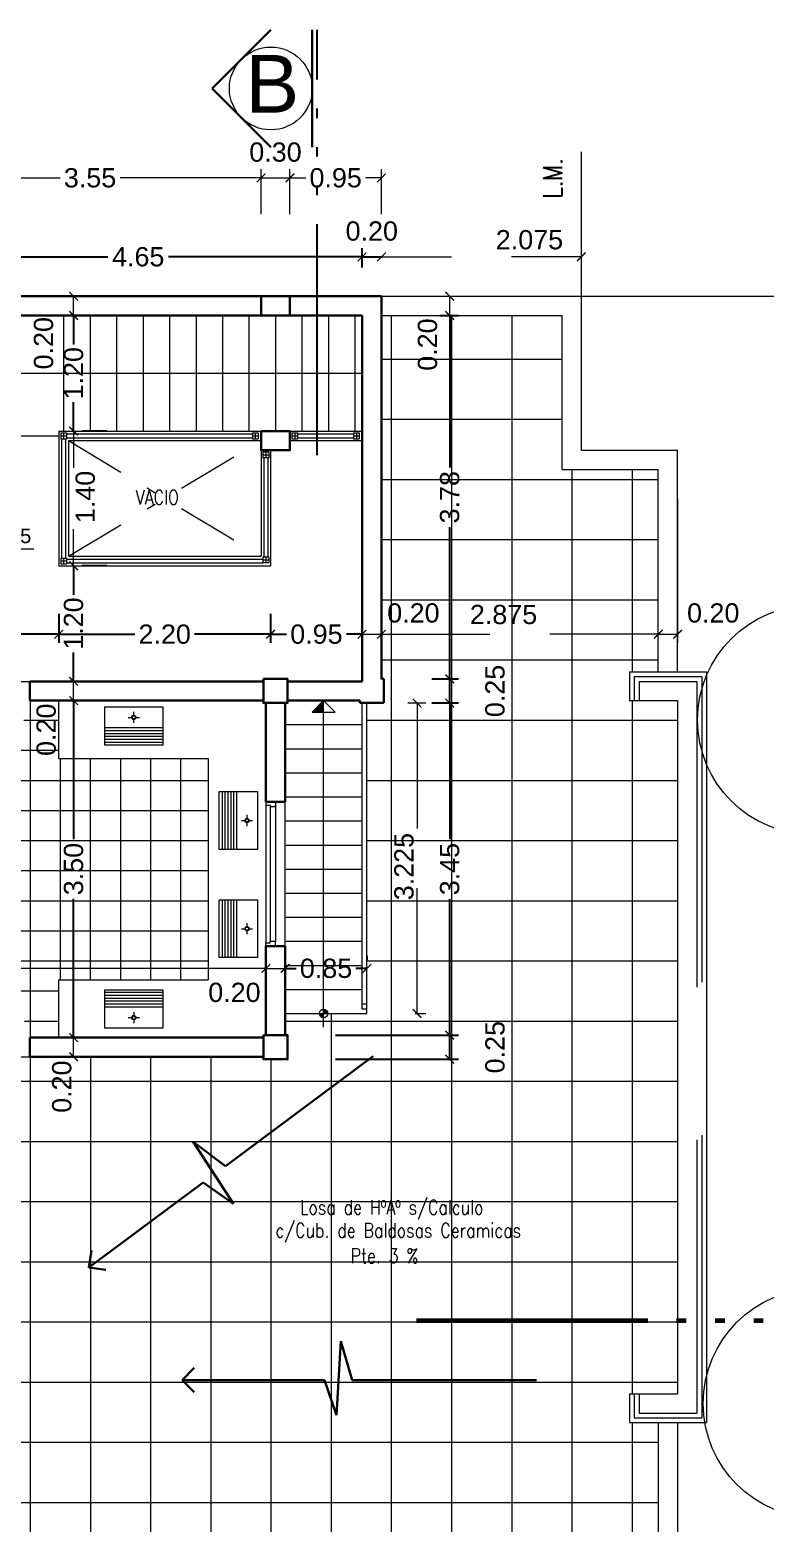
# Model space of a CAD drawing. Header units: millimetres. Extents: x 1578 to 2210, y 899 to 1032.
# Drawn here: x 1588.17 to 1595.8, y 950.88 to 966.39 of the extents above; entities that cross this region are included whole.
import ezdxf

# ---------------------------------------------------------------- set-up
doc = ezdxf.new("R2010")
doc.units = ezdxf.units.MM
for name, pattern in [('ACAD_ISO05W100', [36, 24, -3, 0, -3, 0, -3, 0, -3]), ('DASHDOT2', [12.7, 6.35, -3.175, 0, -3.175]), ('HIDDEN2', [4.7625, 3.175, -1.5875])]:
    doc.linetypes.add(name, pattern=pattern)
for name, color, linetype, lineweight in [('CARPINTERIA', 7, 'Continuous', 18), ('COTAS', 7, 'Continuous', 15), ('EJES', 7, 'DASHDOT2', 13), ('ESTRUCTURA', 3, 'Continuous', 30), ('LINEA DE CORTE', 7, 'ACAD_ISO05W100', 60), ('MUROS', 1, 'Continuous', 30), ('PISOS', 9, 'Continuous', 9), ('SANITARIOS', 7, 'Continuous', 20), ('TECHOS', 7, 'HIDDEN2', 15), ('TRAMAS', 7, 'Continuous', 15), ('UMBRALES', 7, 'Continuous', 18)]:
    doc.layers.add(name, color=color, linetype=linetype, lineweight=lineweight)
doc.styles.add('ROMANS', font='romans', dxfattribs={"height": 0.06})
doc.styles.add('STYLE1', font='ARIAL.TTF')
doc.dimstyles.get("Standard").update_dxf_attribs({"dimscale": 0, "dimtxt": 0.2, "dimasz": 0.09, "dimexe": 0.09, "dimexo": 0.5, "dimgap": 0.05, "dimtad": 0, "dimzin": 0, "dimdsep": 46, "dimtxsty": 'STYLE1', "dimblk1": 'ARCHTICK', "dimblk2": 'ARCHTICK', "dimsah": 1, "dimcen": 0, "dimadec": 0, "dimazin": 0, "dimtfac": 1, "dimtofl": 0, "dimtmove": 2, "dimatfit": 3, "dimldrblk": 'ARCHTICK', "dimfxl": 1, "dimtolj": 1, "dimtzin": 0, "dimarcsym": 0})

# ---------------------------------------------------------------- blocks, each defined once
blk = doc.blocks.new('V150')
at = {"layer": 'CARPINTERIA'}
for p, q in [((0, 0.1), (0.045, 0.1)), ((0, 0), (0, 0.1)), ((0, 0), (0.035, 0)), ((0.035, 0.045), (0.05, 0.045)), ((0.035, 0), (0.035, 0.045)), ((1.455, 0.1), (0.045, 0.1)), ((0.05, 0.045), (0.05, 0.095)), ((1.465, 0.045), (0.05, 0.045)), ((1.45, 0.045), (1.45, 0.095)), ((1.465, 0.045), (1.45, 0.045)), ((1.5, 0.1), (1.455, 0.1)), ((1.465, 0), (1.465, 0.045)), ((1.5, 0), (1.465, 0)), ((1.5, 0), (1.5, 0.1)), ((1.465, 0), (0.035, 0))]:
    blk.add_line(p, q, dxfattribs=at)
for centre, start, end in [((0.045, 0.095), 0, 90), ((1.455, 0.095), 90, 180)]:
    blk.add_arc(centre, 0.005, start, end, dxfattribs=at)
blk = doc.blocks.new('_ARCHTICK')
at = {"color": 0, "linetype": 'ByBlock', "const_width": 0.15}
blk.add_lwpolyline([(-0.5, -0.5), (0.5, 0.5)], dxfattribs=at)
blk = doc.blocks.new('*D25')
at = {"layer": 'COTAS', "color": 0, "lineweight": -2, "ltscale": 0.05}
for p, q in [((1586.966, 963.822), (1586.966, 964.121)), ((1586.966, 964.031), (1588.977, 964.031)), ((1591.616, 964.031), (1589.606, 964.031)), ((1591.616, 963.922), (1591.616, 964.121))]:
    blk.add_line(p, q, dxfattribs=at)
at = {"layer": 'DEFPOINTS', "color": 0, "ltscale": 0.05}
for p in [(1591.616, 964.031), (1591.616, 963.422), (1586.966, 963.322)]:
    blk.add_point(p, dxfattribs=at)
at = {"layer": 'COTAS', "color": 0, "lineweight": -2, "ltscale": 0.05, "xscale": 0.09, "yscale": 0.09, "zscale": 0.09, "rotation": 180}
blk.add_blockref('_ARCHTICK', (1586.966, 964.031), dxfattribs=at)
at = {"layer": 'COTAS', "color": 0, "lineweight": -2, "ltscale": 0.05, "xscale": 0.09, "yscale": 0.09, "zscale": 0.09}
blk.add_blockref('_ARCHTICK', (1591.616, 964.031), dxfattribs=at)
at = {"layer": 'COTAS', "color": 0, "ltscale": 0.05, "insert": (1589.291, 964.031), "char_height": 0.2, "attachment_point": 5, "style": 'STYLE1'}
blk.add_mtext('\\A1;4.65', dxfattribs=at)
blk = doc.blocks.new('*D26')
at = {"layer": 'COTAS', "color": 0, "lineweight": -2, "ltscale": 0.05}
for p, q in [((1591.616, 963.922), (1591.616, 964.121)), ((1591.616, 964.031), (1591.816, 964.031)), ((1591.816, 964.122), (1591.816, 964.121))]:
    blk.add_line(p, q, dxfattribs=at)
at = {"layer": 'DEFPOINTS', "color": 0, "ltscale": 0.05}
for p in [(1591.816, 964.031), (1591.816, 963.622), (1591.616, 963.422)]:
    blk.add_point(p, dxfattribs=at)
at = {"layer": 'COTAS', "color": 0, "lineweight": -2, "ltscale": 0.05, "xscale": 0.09, "yscale": 0.09, "zscale": 0.09, "rotation": 180}
blk.add_blockref('_ARCHTICK', (1591.616, 964.031), dxfattribs=at)
at = {"layer": 'COTAS', "color": 0, "lineweight": -2, "ltscale": 0.05, "xscale": 0.09, "yscale": 0.09, "zscale": 0.09}
blk.add_blockref('_ARCHTICK', (1591.816, 964.031), dxfattribs=at)
at = {"layer": 'COTAS', "color": 0, "ltscale": 0.05, "insert": (1591.716, 964.298), "char_height": 0.2, "attachment_point": 5, "style": 'STYLE1'}
blk.add_mtext('\\A1;0.20', dxfattribs=at)
blk = doc.blocks.new('*D27')
at = {"layer": 'COTAS', "color": 0, "lineweight": -2, "ltscale": 0.05}
for p, q in [((1588.466, 960.322), (1588.466, 960.021)), ((1586.966, 960.202), (1586.966, 960.201)), ((1586.966, 960.111), (1587.416, 960.111)), ((1588.466, 960.111), (1588.016, 960.111))]:
    blk.add_line(p, q, dxfattribs=at)
at = {"layer": 'DEFPOINTS', "color": 0, "ltscale": 0.05}
for p in [(1588.466, 960.822), (1588.466, 960.111), (1586.966, 959.702)]:
    blk.add_point(p, dxfattribs=at)
at = {"layer": 'COTAS', "color": 0, "lineweight": -2, "ltscale": 0.05, "xscale": 0.09, "yscale": 0.09, "zscale": 0.09, "rotation": 180}
blk.add_blockref('_ARCHTICK', (1586.966, 960.111), dxfattribs=at)
at = {"layer": 'COTAS', "color": 0, "lineweight": -2, "ltscale": 0.05, "xscale": 0.09, "yscale": 0.09, "zscale": 0.09}
blk.add_blockref('_ARCHTICK', (1588.466, 960.111), dxfattribs=at)
at = {"layer": 'COTAS', "color": 0, "ltscale": 0.05, "insert": (1587.716, 960.111), "char_height": 0.2, "attachment_point": 5, "style": 'STYLE1'}
blk.add_mtext('\\A1;1.50', dxfattribs=at)
blk = doc.blocks.new('*D28')
at = {"layer": 'COTAS', "color": 0, "lineweight": -2, "ltscale": 0.05}
for p, q in [((1588.466, 960.322), (1588.466, 960.021)), ((1590.666, 960.322), (1590.666, 960.021)), ((1588.466, 960.111), (1589.255, 960.111)), ((1590.666, 960.111), (1589.877, 960.111))]:
    blk.add_line(p, q, dxfattribs=at)
at = {"layer": 'DEFPOINTS', "color": 0, "ltscale": 0.05}
for p in [(1588.466, 960.822), (1590.666, 960.822), (1590.666, 960.111)]:
    blk.add_point(p, dxfattribs=at)
at = {"layer": 'COTAS', "color": 0, "lineweight": -2, "ltscale": 0.05, "xscale": 0.09, "yscale": 0.09, "zscale": 0.09, "rotation": 180}
blk.add_blockref('_ARCHTICK', (1588.466, 960.111), dxfattribs=at)
at = {"layer": 'COTAS', "color": 0, "lineweight": -2, "ltscale": 0.05, "xscale": 0.09, "yscale": 0.09, "zscale": 0.09}
blk.add_blockref('_ARCHTICK', (1590.666, 960.111), dxfattribs=at)
at = {"layer": 'COTAS', "color": 0, "ltscale": 0.05, "insert": (1589.566, 960.111), "char_height": 0.2, "attachment_point": 5, "style": 'STYLE1'}
blk.add_mtext('\\A1;2.20', dxfattribs=at)
blk = doc.blocks.new('*D29')
at = {"layer": 'COTAS', "color": 0, "lineweight": -2, "ltscale": 0.05}
for p, q in [((1590.666, 960.322), (1590.666, 960.021)), ((1590.666, 960.111), (1590.831, 960.111)), ((1591.616, 960.111), (1591.452, 960.111)), ((1591.616, 960.122), (1591.616, 960.201))]:
    blk.add_line(p, q, dxfattribs=at)
at = {"layer": 'DEFPOINTS', "color": 0, "ltscale": 0.05}
for p in [(1590.666, 960.822), (1591.616, 960.111), (1591.616, 959.622)]:
    blk.add_point(p, dxfattribs=at)
at = {"layer": 'COTAS', "color": 0, "lineweight": -2, "ltscale": 0.05, "xscale": 0.09, "yscale": 0.09, "zscale": 0.09, "rotation": 180}
blk.add_blockref('_ARCHTICK', (1590.666, 960.111), dxfattribs=at)
at = {"layer": 'COTAS', "color": 0, "lineweight": -2, "ltscale": 0.05, "xscale": 0.09, "yscale": 0.09, "zscale": 0.09}
blk.add_blockref('_ARCHTICK', (1591.616, 960.111), dxfattribs=at)
at = {"layer": 'COTAS', "color": 0, "ltscale": 0.05, "insert": (1591.141, 960.111), "char_height": 0.2, "attachment_point": 5, "style": 'STYLE1'}
blk.add_mtext('\\A1;0.95', dxfattribs=at)
blk = doc.blocks.new('*D30')
at = {"layer": 'COTAS', "color": 0, "lineweight": -2, "ltscale": 0.05}
for p, q in [((1591.666, 956.772), (1591.666, 956.73)), ((1590.816, 956.64), (1590.931, 956.64)), ((1590.816, 956.372), (1590.816, 956.55)), ((1591.666, 956.64), (1591.552, 956.64))]:
    blk.add_line(p, q, dxfattribs=at)
at = {"layer": 'DEFPOINTS', "color": 0, "ltscale": 0.05}
for p in [(1590.816, 956.872), (1591.666, 956.64), (1591.666, 956.272)]:
    blk.add_point(p, dxfattribs=at)
at = {"layer": 'COTAS', "color": 0, "lineweight": -2, "ltscale": 0.05, "xscale": 0.09, "yscale": 0.09, "zscale": 0.09, "rotation": 180}
blk.add_blockref('_ARCHTICK', (1590.816, 956.64), dxfattribs=at)
at = {"layer": 'COTAS', "color": 0, "lineweight": -2, "ltscale": 0.05, "xscale": 0.09, "yscale": 0.09, "zscale": 0.09}
blk.add_blockref('_ARCHTICK', (1591.666, 956.64), dxfattribs=at)
at = {"layer": 'COTAS', "color": 0, "ltscale": 0.05, "insert": (1591.241, 956.64), "char_height": 0.2, "attachment_point": 5, "style": 'STYLE1'}
blk.add_mtext('\\A1;0.85', dxfattribs=at)
blk = doc.blocks.new('*D45')
at = {"layer": 'COTAS', "color": 0, "lineweight": -2, "ltscale": 0.05}
for p, q in [((1588.62, 959.422), (1588.62, 957.981)), ((1588.966, 959.422), (1588.71, 959.422)), ((1588.62, 955.922), (1588.62, 957.362)), ((1588.672, 955.922), (1588.71, 955.922))]:
    blk.add_line(p, q, dxfattribs=at)
at = {"layer": 'DEFPOINTS', "color": 0, "ltscale": 0.05}
for p in [(1588.466, 959.422), (1588.62, 959.422), (1588.172, 955.922)]:
    blk.add_point(p, dxfattribs=at)
at = {"layer": 'COTAS', "color": 0, "lineweight": -2, "ltscale": 0.05, "xscale": 0.09, "yscale": 0.09, "zscale": 0.09}
for p, rotation in [((1588.62, 959.422), 90), ((1588.62, 955.922), 270)]:
    blk.add_blockref('_ARCHTICK', p, dxfattribs=dict(at, rotation=rotation))
at = {"layer": 'COTAS', "color": 0, "ltscale": 0.05, "insert": (1588.62, 957.672), "char_height": 0.2, "attachment_point": 5, "rotation": 90, "style": 'STYLE1'}
blk.add_mtext('\\A1;3.50', dxfattribs=at)
blk = doc.blocks.new('*D46')
at = {"layer": 'COTAS', "color": 0, "lineweight": -2, "ltscale": 0.05}
for p, q in [((1588.62, 960.822), (1588.62, 960.522)), ((1588.966, 960.822), (1588.71, 960.822)), ((1588.62, 959.622), (1588.62, 959.922)), ((1588.666, 959.622), (1588.71, 959.622))]:
    blk.add_line(p, q, dxfattribs=at)
at = {"layer": 'DEFPOINTS', "color": 0, "ltscale": 0.05}
for p in [(1588.466, 960.822), (1588.62, 960.822), (1588.166, 959.622)]:
    blk.add_point(p, dxfattribs=at)
at = {"layer": 'COTAS', "color": 0, "lineweight": -2, "ltscale": 0.05, "xscale": 0.09, "yscale": 0.09, "zscale": 0.09}
for p, rotation in [((1588.62, 960.822), 90), ((1588.62, 959.622), 270)]:
    blk.add_blockref('_ARCHTICK', p, dxfattribs=dict(at, rotation=rotation))
at = {"layer": 'COTAS', "color": 0, "ltscale": 0.05, "insert": (1588.62, 960.222), "char_height": 0.2, "attachment_point": 5, "rotation": 90, "style": 'STYLE1'}
blk.add_mtext('\\A1;1.20', dxfattribs=at)
blk = doc.blocks.new('*D47')
at = {"layer": 'COTAS', "color": 0, "lineweight": -2, "ltscale": 0.05}
for p, q in [((1588.62, 963.422), (1588.62, 963.122)), ((1588.966, 963.422), (1588.71, 963.422)), ((1588.62, 962.222), (1588.62, 962.522)), ((1588.966, 962.222), (1588.71, 962.222))]:
    blk.add_line(p, q, dxfattribs=at)
at = {"layer": 'DEFPOINTS', "color": 0, "ltscale": 0.05}
for p in [(1588.466, 963.422), (1588.62, 963.422), (1588.466, 962.222)]:
    blk.add_point(p, dxfattribs=at)
at = {"layer": 'COTAS', "color": 0, "lineweight": -2, "ltscale": 0.05, "xscale": 0.09, "yscale": 0.09, "zscale": 0.09}
for p, rotation in [((1588.62, 963.422), 90), ((1588.62, 962.222), 270)]:
    blk.add_blockref('_ARCHTICK', p, dxfattribs=dict(at, rotation=rotation))
at = {"layer": 'COTAS', "color": 0, "ltscale": 0.05, "insert": (1588.62, 962.822), "char_height": 0.2, "attachment_point": 5, "rotation": 90, "style": 'STYLE1'}
blk.add_mtext('\\A1;1.20', dxfattribs=at)
blk = doc.blocks.new('*D48')
at = {"layer": 'COTAS', "color": 0, "lineweight": -2, "ltscale": 0.05}
for p, q in [((1591.341, 955.947), (1592.615, 955.947)), ((1592.525, 955.697), (1592.525, 955.947)), ((1591.341, 955.697), (1592.615, 955.697))]:
    blk.add_line(p, q, dxfattribs=at)
at = {"layer": 'DEFPOINTS', "color": 0, "ltscale": 0.05}
for p in [(1590.841, 955.947), (1592.525, 955.947), (1590.841, 955.697)]:
    blk.add_point(p, dxfattribs=at)
at = {"layer": 'COTAS', "color": 0, "lineweight": -2, "ltscale": 0.05, "xscale": 0.09, "yscale": 0.09, "zscale": 0.09}
for p, rotation in [((1592.525, 955.947), 90), ((1592.525, 955.697), 270)]:
    blk.add_blockref('_ARCHTICK', p, dxfattribs=dict(at, rotation=rotation))
at = {"layer": 'COTAS', "color": 0, "ltscale": 0.05, "insert": (1592.996, 955.822), "char_height": 0.2, "attachment_point": 5, "rotation": 90, "style": 'STYLE1'}
blk.add_mtext('\\A1;0.25', dxfattribs=at)
blk = doc.blocks.new('*D49')
at = {"layer": 'COTAS', "color": 0, "lineweight": -2, "ltscale": 0.05}
for p, q in [((1592.341, 959.397), (1592.615, 959.397)), ((1592.525, 959.397), (1592.525, 957.982)), ((1592.525, 955.947), (1592.525, 957.361)), ((1591.341, 955.947), (1592.615, 955.947))]:
    blk.add_line(p, q, dxfattribs=at)
at = {"layer": 'DEFPOINTS', "color": 0, "ltscale": 0.05}
for p in [(1591.841, 959.397), (1592.525, 959.397), (1590.841, 955.947)]:
    blk.add_point(p, dxfattribs=at)
at = {"layer": 'COTAS', "color": 0, "lineweight": -2, "ltscale": 0.05, "xscale": 0.09, "yscale": 0.09, "zscale": 0.09}
for p, rotation in [((1592.525, 959.397), 90), ((1592.525, 955.947), 270)]:
    blk.add_blockref('_ARCHTICK', p, dxfattribs=dict(at, rotation=rotation))
at = {"layer": 'COTAS', "color": 0, "ltscale": 0.05, "insert": (1592.525, 957.672), "char_height": 0.2, "attachment_point": 5, "rotation": 90, "style": 'STYLE1'}
blk.add_mtext('\\A1;3.45', dxfattribs=at)
blk = doc.blocks.new('*D50')
at = {"layer": 'COTAS', "color": 0, "lineweight": -2, "ltscale": 0.05}
for p, q in [((1592.341, 959.647), (1592.615, 959.647)), ((1592.525, 959.397), (1592.525, 959.647)), ((1592.341, 959.397), (1592.615, 959.397))]:
    blk.add_line(p, q, dxfattribs=at)
at = {"layer": 'DEFPOINTS', "color": 0, "ltscale": 0.05}
for p in [(1591.841, 959.647), (1592.525, 959.647), (1591.841, 959.397)]:
    blk.add_point(p, dxfattribs=at)
at = {"layer": 'COTAS', "color": 0, "lineweight": -2, "ltscale": 0.05, "xscale": 0.09, "yscale": 0.09, "zscale": 0.09}
for p, rotation in [((1592.525, 959.647), 90), ((1592.525, 959.397), 270)]:
    blk.add_blockref('_ARCHTICK', p, dxfattribs=dict(at, rotation=rotation))
at = {"layer": 'COTAS', "color": 0, "ltscale": 0.05, "insert": (1592.996, 959.522), "char_height": 0.2, "attachment_point": 5, "rotation": 90, "style": 'STYLE1'}
blk.add_mtext('\\A1;0.25', dxfattribs=at)
blk = doc.blocks.new('*D51')
at = {"layer": 'COTAS', "color": 0, "lineweight": -2, "ltscale": 0.05}
for p, q in [((1592.422, 963.422), (1592.615, 963.422)), ((1592.525, 963.422), (1592.525, 961.844)), ((1592.525, 959.647), (1592.525, 961.224)), ((1592.341, 959.647), (1592.615, 959.647))]:
    blk.add_line(p, q, dxfattribs=at)
at = {"layer": 'DEFPOINTS', "color": 0, "ltscale": 0.05}
for p in [(1591.922, 963.422), (1592.525, 963.422), (1591.841, 959.647)]:
    blk.add_point(p, dxfattribs=at)
at = {"layer": 'COTAS', "color": 0, "lineweight": -2, "ltscale": 0.05, "xscale": 0.09, "yscale": 0.09, "zscale": 0.09}
for p, rotation in [((1592.525, 963.422), 90), ((1592.525, 959.647), 270)]:
    blk.add_blockref('_ARCHTICK', p, dxfattribs=dict(at, rotation=rotation))
at = {"layer": 'COTAS', "color": 0, "ltscale": 0.05, "insert": (1592.525, 961.534), "char_height": 0.2, "attachment_point": 5, "rotation": 90, "style": 'STYLE1'}
blk.add_mtext('\\A1;3.78', dxfattribs=at)

msp = doc.modelspace()

# ---------------------------------------------------------------- hatches: boundary and pattern name
at = {"layer": 'PISOS', "ltscale": 0.05}
h = msp.add_hatch(dxfattribs=at)
h.set_pattern_fill('NET', color=256, scale=5, style=0)
h.set_pattern_definition([(0, (1413.797, 881.7183), (0, 0.625), []), (90, (1413.797, 881.7183), (-0.625, 4e-17), [])])
h.paths.add_polyline_path([(1590.841, 955.697), (1590.591, 955.697), (1590.591, 955.722), (1588.166, 955.722), (1587.316, 955.722), (1586.991, 955.722), (1586.991, 955.697), (1586.966, 955.697), (1586.966, 954.497), (1586.966, 954.222), (1586.886, 954.222), (1586.886, 952.972), (1587.166, 952.972), (1587.166, 952.022), (1586.566, 952.022), (1586.566, 952.077), (1585.141, 952.077), (1585.141, 952.047), (1585.041, 952.047), (1585.041, 952.077), (1583.441, 952.077), (1583.441, 952.047), (1583.341, 952.047), (1583.341, 952.077), (1581.741, 952.077), (1581.741, 952.047), (1581.641, 952.047), (1581.641, 952.077), (1580.041, 952.077), (1580.041, 947.562), (1581.261, 947.562), (1581.261, 946.562), (1584.401, 946.562), (1584.401, 946.862), (1584.701, 946.862), (1584.701, 946.362), (1589.031, 946.362), (1589.031, 946.862), (1589.331, 946.862), (1589.331, 946.562), (1590.861, 946.562), (1590.861, 947.562), (1591.666, 947.562), (1591.666, 947.662), (1593.591, 947.662), (1593.591, 949.587), (1593.691, 949.587), (1593.691, 950.392), (1594.691, 950.392), (1594.691, 951.922), (1594.391, 951.922), (1594.391, 952.222), (1594.891, 952.222), (1594.891, 959.422), (1594.391, 959.422), (1594.391, 959.722), (1594.691, 959.722), (1594.691, 961.822), (1593.691, 961.822), (1593.691, 963.422), (1591.816, 963.422), (1591.816, 959.647), (1591.841, 959.647), (1591.841, 959.397), (1591.666, 959.397), (1591.666, 956.172), (1591.26, 956.172, -1), (1591.172, 956.172), (1590.816, 956.172), (1590.816, 955.947), (1590.841, 955.947)])
h.paths.add_polyline_path([(1587.443, 949.294, -1), (1587.226, 949.294, -1)], flags=16)
h.paths.add_polyline_path([(1587.128, 949.536), (1588.123, 949.536), (1588.123, 949.761), (1587.128, 949.761)], flags=24)
h.paths.add_polyline_path([(1587.399, 949.541), (1588.099, 949.541), (1588.099, 949.313), (1587.399, 949.313)], flags=24)
h.paths.add_polyline_path([(1587.227, 949.767), (1588.05, 949.767), (1588.05, 949.992), (1587.227, 949.992)], flags=24)
h = msp.add_hatch(dxfattribs=at)
h.set_pattern_fill('NET', color=256, scale=2.5, style=0)
h.set_pattern_definition([(0, (1413.797, 881.71833), (0, 0.3125), []), (90, (1413.797, 881.71833), (-0.3125, 2e-17), [])])
h.paths.add_polyline_path([(1588.466, 956.522), (1590.016, 956.522), (1590.016, 958.822), (1588.466, 958.822), (1588.466, 959.422), (1588.131, 959.422, -0.414214), (1587.351, 958.642), (1587.351, 959.422), (1587.316, 959.422), (1587.116, 959.422), (1587.116, 958.722), (1586.766, 958.722), (1585.266, 958.722), (1585.266, 956.522), (1586.766, 956.522), (1586.766, 955.947), (1586.991, 955.947), (1586.991, 955.922), (1587.351, 955.922), (1587.351, 956.702, -0.414214), (1588.131, 955.922), (1588.166, 955.922), (1588.466, 955.922)])
h.paths.add_polyline_path([(1587.226, 957.359, -1), (1587.443, 957.359, -1)], flags=16)
h.paths.add_polyline_path([(1587.218, 957.601), (1588.133, 957.601), (1588.133, 957.826), (1587.218, 957.826)], flags=24)
h.paths.add_polyline_path([(1587.398, 957.606), (1588.1, 957.606), (1588.1, 957.378), (1587.398, 957.378)], flags=24)
at = {"layer": 'UMBRALES', "ltscale": 0.05}
msp.add_hatch(color=256, dxfattribs=at).paths.add_polyline_path([(1591.216, 959.422), (1591.096, 959.302), (1591.216, 959.302)])
h = msp.add_hatch(color=256, dxfattribs=at)
h.paths.add_polyline_path([(1591.216, 956.172), (1591.172, 956.172, 0.414214), (1591.216, 956.127)])
h.paths.add_polyline_path([(1591.216, 956.172), (1591.26, 956.172, 0.414214), (1591.216, 956.216)])

# ---------------------------------------------------------------- linework, layer by layer
at = {"layer": 'COTAS', "ltscale": 0.05}
for p, q in [((1590.566, 964.473), (1590.566, 964.941)), ((1590.566, 964.473), (1590.566, 964.941)), ((1590.866, 964.473), (1590.866, 964.941)), ((1590.866, 964.473), (1590.866, 964.941)), ((1591.816, 964.473), (1591.816, 964.941)), ((1587.016, 964.851), (1588.481, 964.851)), ((1590.566, 964.851), (1589.102, 964.851)), ((1590.566, 964.851), (1590.866, 964.851)), ((1590.866, 964.851), (1591.031, 964.851)), ((1591.816, 964.851), (1591.652, 964.851)), ((1591.816, 964.122), (1591.816, 964.121)), ((1591.816, 964.031), (1592.542, 964.031)), ((1593.891, 964.031), (1593.165, 964.031)), ((1593.891, 964.122), (1593.891, 964.121)), ((1587.516, 963.622), (1588.71, 963.622)), ((1588.62, 963.422), (1588.62, 963.622)), ((1592.316, 963.622), (1592.615, 963.622)), ((1592.525, 963.422), (1592.525, 963.622)), ((1588.966, 963.422), (1588.71, 963.422)), ((1592.422, 963.422), (1592.615, 963.422)), ((1588.62, 962.222), (1588.62, 961.841)), ((1588.966, 962.222), (1588.71, 962.222)), ((1594.891, 961.522), (1594.891, 960.021)), ((1588.62, 960.822), (1588.62, 961.202)), ((1588.966, 960.822), (1588.71, 960.822)), ((1591.616, 960.122), (1591.616, 960.201)), ((1591.616, 960.111), (1591.816, 960.111)), ((1591.816, 960.111), (1592.942, 960.111)), ((1594.691, 960.111), (1593.565, 960.111)), ((1594.691, 960.111), (1594.891, 960.111)), ((1591.816, 959.968), (1591.816, 960.021)), ((1591.816, 959.968), (1591.816, 960.021)), ((1594.691, 959.968), (1594.691, 960.021)), ((1594.691, 959.968), (1594.691, 960.021)), ((1588.62, 959.422), (1588.62, 959.622)), ((1588.666, 959.622), (1588.71, 959.622)), ((1588.966, 959.422), (1588.71, 959.422)), ((1592.091, 959.397), (1592.276, 959.397)), ((1592.186, 959.397), (1592.186, 958.094)), ((1592.186, 956.172), (1592.186, 957.475)), ((1590.616, 956.64), (1587.952, 956.64)), ((1590.616, 956.64), (1590.816, 956.64)), ((1590.616, 956.372), (1590.616, 956.55)), ((1590.616, 956.372), (1590.616, 956.55)), ((1590.816, 956.372), (1590.816, 956.55)), ((1592.166, 956.172), (1592.276, 956.172)), ((1588.62, 955.722), (1588.62, 955.922)), ((1588.672, 955.922), (1588.71, 955.922)), ((1588.672, 955.722), (1588.71, 955.722))]:
    msp.add_line(p, q, dxfattribs=at)
at = {"layer": 'COTAS', "ltscale": 0.1}
msp.add_line((1587.24, 960.998), (1588.206, 960.998), dxfattribs=at)
msp.add_circle((1590.668, 965.78), 0.43, dxfattribs=at)
at = {"layer": 'EJES'}
msp.add_line((1593.891, 963.622), (1598.391, 963.622), dxfattribs=at)
at = {"layer": 'EJES', "ltscale": 0.1}
for p, q in [((1588.566, 960.922), (1590.566, 962.122)), ((1588.566, 962.122), (1590.566, 960.922))]:
    msp.add_line(p, q, dxfattribs=at)
at = {"layer": 'ESTRUCTURA', "ltscale": 0.05}
for points in [[(1590.566, 963.622), (1590.866, 963.622), (1590.866, 963.422), (1590.566, 963.422), (1590.566, 963.622)], [(1590.566, 962.222), (1590.866, 962.222), (1590.866, 962.022), (1590.566, 962.022), (1590.566, 962.222)], [(1590.566, 962.222), (1590.866, 962.222), (1590.866, 962.022), (1590.566, 962.022), (1590.566, 962.222)]]:
    msp.add_lwpolyline(points, dxfattribs=at)
at = {"layer": 'ESTRUCTURA', "ltscale": 0.1}
for points in [[(1590.591, 959.647), (1590.841, 959.647), (1590.841, 959.397), (1590.591, 959.397)], [(1590.591, 955.947), (1590.841, 955.947), (1590.841, 955.697), (1590.591, 955.697)]]:
    msp.add_lwpolyline(points, close=True, dxfattribs=at)
at = {"layer": 'LINEA DE CORTE', "lineweight": -2, "ltscale": 0.1}
msp.add_line((1591.148, 961.972), (1591.148, 966.389), dxfattribs=at)
at = {"layer": 'LINEA DE CORTE', "ltscale": 0.1}
msp.add_line((1592.181, 952.982), (1598.344, 952.982), dxfattribs=at)
at = {"layer": 'MUROS', "color": 0, "ltscale": 0.15}
for p, q in [((1590.668, 966.389), (1590.059, 965.78)), ((1591.098, 965.172), (1591.098, 966.389)), ((1590.668, 965.172), (1590.059, 965.78))]:
    msp.add_line(p, q, dxfattribs=at)
at = {"layer": 'MUROS'}
for p, q in [((1587.016, 963.622), (1590.566, 963.622)), ((1590.866, 963.622), (1591.816, 963.622)), ((1591.816, 963.622), (1591.816, 959.647)), ((1587.016, 963.422), (1590.566, 963.422)), ((1590.866, 963.422), (1591.616, 963.422)), ((1591.616, 963.422), (1591.616, 959.622)), ((1591.816, 959.647), (1591.841, 959.647)), ((1591.841, 959.647), (1591.841, 959.397)), ((1588.166, 959.622), (1590.591, 959.622)), ((1588.166, 959.622), (1588.166, 959.422)), ((1590.841, 959.622), (1591.616, 959.622)), ((1588.166, 959.422), (1590.591, 959.422)), ((1590.616, 959.397), (1590.616, 958.372)), ((1590.816, 959.397), (1590.816, 958.372)), ((1590.841, 959.422), (1591.591, 959.422)), ((1591.591, 959.397), (1591.591, 959.422)), ((1591.841, 959.397), (1591.591, 959.397)), ((1590.616, 958.372), (1590.816, 958.372)), ((1590.616, 956.872), (1590.616, 955.947)), ((1590.616, 956.872), (1590.816, 956.872)), ((1590.816, 956.872), (1590.816, 955.947)), ((1588.166, 955.922), (1590.591, 955.922)), ((1588.166, 955.922), (1588.166, 955.722)), ((1588.166, 955.722), (1590.591, 955.722))]:
    msp.add_line(p, q, dxfattribs=at)
at = {"layer": 'MUROS', "ltscale": 0.05}
for p, q in [((1590.197, 954.587), (1591.731, 955.728)), ((1590.197, 954.587), (1589.861, 954.839)), ((1589.861, 954.839), (1590.282, 954.196)), ((1588.78, 953.534), (1589.965, 954.415)), ((1590.282, 954.196), (1589.965, 954.415)), ((1588.78, 953.534), (1588.806, 953.709)), ((1588.955, 953.508), (1588.78, 953.534)), ((1591.394, 952.767), (1591.348, 952)), ((1591.513, 952.365), (1591.394, 952.767)), ((1589.748, 952.365), (1589.873, 952.49)), ((1589.873, 952.24), (1589.748, 952.365)), ((1589.748, 952.365), (1591.224, 952.365)), ((1591.348, 952), (1591.224, 952.365)), ((1591.513, 952.365), (1593.425, 952.365))]:
    msp.add_line(p, q, dxfattribs=at)
at = {"layer": 'SANITARIOS'}
for p, q in [((1588.486, 962.202), (1588.486, 962.142)), ((1588.486, 962.202), (1588.546, 962.202)), ((1588.486, 962.172), (1588.546, 962.172)), ((1588.486, 962.142), (1588.546, 962.142)), ((1588.496, 962.142), (1588.496, 960.902)), ((1588.516, 962.202), (1588.516, 962.142)), ((1588.536, 962.142), (1588.536, 960.902)), ((1588.546, 962.202), (1588.546, 962.142)), ((1588.546, 962.192), (1590.476, 962.192)), ((1588.546, 962.152), (1590.476, 962.152)), ((1590.476, 962.202), (1590.476, 962.142)), ((1590.476, 962.202), (1590.536, 962.202)), ((1590.476, 962.172), (1590.536, 962.172)), ((1590.476, 962.142), (1590.536, 962.142)), ((1590.506, 962.202), (1590.506, 962.142)), ((1590.536, 962.202), (1590.536, 962.142)), ((1590.886, 962.202), (1590.946, 962.202)), ((1590.886, 962.202), (1590.886, 962.142)), ((1590.886, 962.172), (1590.946, 962.172)), ((1590.886, 962.142), (1590.946, 962.142)), ((1590.916, 962.202), (1590.916, 962.142)), ((1590.946, 962.202), (1590.946, 962.142)), ((1590.946, 962.192), (1591.526, 962.192)), ((1590.946, 962.152), (1591.526, 962.152)), ((1591.526, 962.202), (1591.526, 962.142)), ((1591.526, 962.202), (1591.586, 962.202)), ((1591.526, 962.172), (1591.586, 962.172)), ((1591.526, 962.142), (1591.586, 962.142)), ((1591.556, 962.202), (1591.556, 962.142)), ((1591.586, 962.202), (1591.586, 962.142)), ((1590.586, 962.002), (1590.586, 961.942)), ((1590.646, 962.002), (1590.586, 962.002)), ((1590.646, 961.972), (1590.586, 961.972)), ((1590.616, 962.002), (1590.616, 961.942)), ((1590.646, 962.002), (1590.646, 961.942)), ((1590.646, 961.942), (1590.586, 961.942)), ((1590.596, 961.942), (1590.596, 960.912)), ((1590.636, 961.942), (1590.636, 960.912)), ((1588.486, 960.902), (1588.486, 960.842)), ((1588.486, 960.902), (1588.546, 960.902)), ((1588.486, 960.872), (1588.546, 960.872)), ((1588.516, 960.902), (1588.516, 960.842)), ((1588.546, 960.902), (1588.546, 960.842)), ((1588.546, 960.892), (1590.586, 960.892)), ((1590.586, 960.912), (1590.586, 960.852)), ((1590.646, 960.912), (1590.586, 960.912)), ((1590.646, 960.882), (1590.586, 960.882)), ((1590.616, 960.912), (1590.616, 960.852)), ((1590.646, 960.912), (1590.646, 960.852)), ((1588.486, 960.842), (1588.546, 960.842)), ((1588.546, 960.852), (1590.586, 960.852)), ((1590.646, 960.852), (1590.586, 960.852)), ((1588.466, 958.822), (1588.466, 959.422)), ((1589.545, 959.138), (1588.945, 959.138)), ((1589.545, 959.108), (1588.945, 959.108)), ((1589.545, 959.078), (1588.945, 959.078)), ((1589.545, 959.048), (1588.945, 959.048)), ((1589.545, 959.018), (1588.945, 959.018)), ((1589.545, 958.988), (1588.945, 958.988)), ((1588.466, 958.822), (1590.016, 958.822)), ((1590.016, 958.822), (1590.016, 956.522)), ((1590.161, 958.476), (1590.161, 957.876)), ((1590.191, 958.476), (1590.191, 957.876)), ((1590.221, 958.476), (1590.221, 957.876)), ((1590.251, 958.476), (1590.251, 957.876)), ((1590.281, 958.476), (1590.281, 957.876)), ((1590.311, 958.476), (1590.311, 957.876)), ((1590.161, 957.352), (1590.161, 956.752)), ((1590.191, 957.352), (1590.191, 956.752)), ((1590.221, 957.352), (1590.221, 956.752)), ((1590.251, 957.352), (1590.251, 956.752)), ((1590.281, 957.352), (1590.281, 956.752)), ((1590.311, 957.352), (1590.311, 956.752)), ((1588.466, 956.522), (1590.016, 956.522)), ((1588.466, 955.922), (1588.466, 956.522)), ((1589.545, 956.389), (1588.945, 956.389)), ((1589.545, 956.359), (1588.945, 956.359)), ((1589.545, 956.329), (1588.945, 956.329)), ((1589.545, 956.299), (1588.945, 956.299)), ((1589.545, 956.269), (1588.945, 956.269)), ((1589.545, 956.239), (1588.945, 956.239))]:
    msp.add_line(p, q, dxfattribs=at)
for points in [[(1589.545, 959.358), (1589.545, 958.958), (1588.945, 958.958), (1588.945, 959.358), (1589.545, 959.358)], [(1590.131, 958.476), (1590.531, 958.476), (1590.531, 957.876), (1590.131, 957.876), (1590.131, 958.476)], [(1590.131, 957.352), (1590.531, 957.352), (1590.531, 956.752), (1590.131, 956.752), (1590.131, 957.352)], [(1589.545, 956.419), (1589.545, 956.019), (1588.945, 956.019), (1588.945, 956.419), (1589.545, 956.419)]]:
    msp.add_lwpolyline(points, dxfattribs=at)
at = {"layer": 'TECHOS'}
for p, q in [((1594.441, 959.672), (1595.141, 959.672)), ((1594.441, 959.672), (1594.441, 959.422)), ((1595.141, 959.672), (1595.141, 951.972)), ((1594.491, 959.622), (1595.091, 959.622)), ((1594.491, 959.622), (1594.491, 959.422)), ((1595.091, 959.622), (1595.091, 952.022)), ((1594.441, 952.222), (1594.441, 951.972)), ((1594.491, 952.222), (1594.491, 952.022)), ((1594.441, 951.972), (1595.141, 951.972)), ((1594.491, 952.022), (1595.091, 952.022))]:
    msp.add_line(p, q, dxfattribs=at)
at = {"layer": 'TRAMAS', "ltscale": 0.1}
for p, q in [((1589.188, 959.248), (1589.229, 959.248)), ((1589.245, 959.265), (1589.245, 959.306)), ((1589.245, 959.191), (1589.245, 959.232)), ((1589.262, 959.248), (1589.303, 959.248)), ((1590.421, 958.193), (1590.421, 958.234)), ((1590.363, 958.176), (1590.404, 958.176)), ((1590.421, 958.119), (1590.421, 958.16)), ((1590.437, 958.176), (1590.478, 958.176)), ((1590.363, 957.052), (1590.404, 957.052)), ((1590.421, 957.069), (1590.421, 957.11)), ((1590.421, 956.995), (1590.421, 957.036)), ((1590.437, 957.052), (1590.478, 957.052)), ((1589.188, 956.129), (1589.229, 956.129)), ((1589.245, 956.186), (1589.245, 956.145)), ((1589.245, 956.113), (1589.245, 956.072)), ((1589.262, 956.129), (1589.303, 956.129))]:
    msp.add_line(p, q, dxfattribs=at)
for centre, radius in [((1589.245, 959.248), 0.0225), ((1589.245, 959.248), 0.0163), ((1590.421, 958.176), 0.0225), ((1590.421, 958.176), 0.0163), ((1590.421, 957.052), 0.0225), ((1590.421, 957.052), 0.0163), ((1589.245, 956.129), 0.0225), ((1589.245, 956.129), 0.0163)]:
    msp.add_circle(centre, radius, dxfattribs=at)
at = {"layer": 'UMBRALES'}
for p, q in [((1593.891, 965.122), (1593.891, 963.622)), ((1591.816, 963.622), (1593.891, 963.622)), ((1593.891, 963.622), (1593.891, 962.022)), ((1588.516, 963.422), (1588.516, 962.222)), ((1588.791, 963.422), (1588.791, 962.222)), ((1589.066, 963.422), (1589.066, 962.222)), ((1589.341, 963.422), (1589.341, 962.222)), ((1589.616, 963.422), (1589.616, 962.222)), ((1589.891, 963.422), (1589.891, 962.222)), ((1590.166, 963.422), (1590.166, 962.222)), ((1590.441, 963.422), (1590.441, 962.222)), ((1590.716, 963.422), (1590.716, 962.222)), ((1590.991, 963.422), (1590.991, 962.222)), ((1591.266, 963.422), (1591.266, 962.222)), ((1591.541, 963.422), (1591.541, 962.222)), ((1591.816, 963.422), (1593.691, 963.422)), ((1593.691, 961.822), (1593.691, 963.422)), ((1587.716, 962.822), (1591.616, 962.822)), ((1586.966, 962.172), (1588.466, 962.172)), ((1588.466, 962.222), (1588.466, 960.822)), ((1588.466, 962.222), (1590.566, 962.222)), ((1588.566, 962.122), (1588.566, 960.922)), ((1588.566, 962.122), (1590.566, 962.122)), ((1590.866, 962.222), (1591.616, 962.222)), ((1590.866, 962.122), (1591.616, 962.122)), ((1590.566, 962.022), (1590.566, 960.922)), ((1590.666, 962.022), (1590.666, 960.822)), ((1593.891, 962.022), (1594.891, 962.022)), ((1594.891, 959.722), (1594.891, 962.022)), ((1593.691, 961.822), (1594.691, 961.822)), ((1594.691, 959.722), (1594.691, 961.822)), ((1588.566, 960.922), (1590.566, 960.922)), ((1588.466, 960.822), (1590.666, 960.822)), ((1594.391, 959.722), (1595.191, 959.722)), ((1594.391, 959.722), (1594.391, 959.422)), ((1595.191, 959.722), (1595.191, 951.922)), ((1594.391, 959.422), (1594.891, 959.422)), ((1594.891, 959.422), (1594.891, 952.222)), ((1594.391, 952.222), (1594.391, 951.922)), ((1594.391, 952.222), (1594.891, 952.222)), ((1594.391, 951.922), (1595.191, 951.922)), ((1594.691, 951.922), (1594.691, 950.392)), ((1594.891, 951.922), (1594.891, 950.192))]:
    msp.add_line(p, q, dxfattribs=at)
at = {"layer": 'UMBRALES', "ltscale": 0.1}
for p, q in [((1587.316, 959.622), (1588.166, 959.622)), ((1591.096, 959.302), (1591.216, 959.422)), ((1591.216, 959.422), (1591.336, 959.302)), ((1591.216, 956.031), (1591.216, 959.422)), ((1591.616, 956.222), (1591.616, 959.397)), ((1591.666, 956.172), (1591.666, 959.397)), ((1590.816, 959.172), (1591.616, 959.172)), ((1591.096, 959.302), (1591.336, 959.302)), ((1590.816, 958.922), (1591.616, 958.922)), ((1590.816, 958.672), (1591.616, 958.672)), ((1590.816, 958.422), (1591.616, 958.422)), ((1590.816, 956.872), (1590.816, 958.372)), ((1590.816, 958.172), (1591.616, 958.172)), ((1590.816, 957.922), (1591.616, 957.922)), ((1590.816, 957.672), (1591.616, 957.672)), ((1590.816, 957.422), (1591.616, 957.422)), ((1590.816, 957.172), (1591.616, 957.172)), ((1590.816, 956.922), (1591.616, 956.922)), ((1590.816, 956.672), (1591.616, 956.672)), ((1590.816, 956.422), (1591.616, 956.422)), ((1591.616, 956.272), (1591.666, 956.272)), ((1591.616, 956.222), (1591.666, 956.222)), ((1590.816, 956.172), (1591.666, 956.172)), ((1587.316, 955.722), (1588.166, 955.722))]:
    msp.add_line(p, q, dxfattribs=at)
for centre, radius in [((1596.291, 959.222), 1.192), ((1591.216, 956.172), 0.0442), ((1596.349, 952.122), 1.192)]:
    msp.add_circle(centre, radius, dxfattribs=at)

# ---------------------------------------------------------------- block references
at = {"layer": 'CARPINTERIA', "ltscale": 0.1, "xscale": -1, "rotation": 270}
msp.add_blockref('V150', (1590.616, 956.872), dxfattribs=at)
at = {"layer": 'COTAS', "ltscale": 0.05, "yscale": 0.09000000000003183, "zscale": 0.09}
for p, xscale, rotation in [((1590.566, 964.851), 0.08999999999991815, 180), ((1590.866, 964.851), 0.08999999999991815, 180), ((1591.816, 964.031), 0.08999999999991815, 180), ((1588.62, 963.622), 0.09000000000003183, 90), ((1592.525, 963.622), 0.09000000000003183, 90), ((1588.62, 963.422), 0.09000000000003183, 270), ((1592.525, 963.422), 0.09000000000003183, 270), ((1588.62, 962.222), 0.09000000000003183, 90), ((1588.62, 960.822), 0.09000000000003183, 270), ((1591.616, 960.111), 0.08999999999991815, 180), ((1591.816, 960.111), 0.08999999999991815, 180), ((1594.691, 960.111), 0.08999999999991815, 180), ((1588.62, 959.622), 0.09000000000003183, 90), ((1588.62, 959.422), 0.09000000000003183, 270), ((1592.186, 959.397), 0.09000000000003183, 90), ((1590.616, 956.64), 0.08999999999991815, 180), ((1592.186, 956.172), 0.09000000000003183, 270), ((1588.62, 955.922), 0.09000000000003183, 90), ((1588.62, 955.722), 0.09000000000003183, 270)]:
    msp.add_blockref('_ARCHTICK', p, dxfattribs=dict(at, xscale=xscale, rotation=rotation))
at = {"layer": 'COTAS', "ltscale": 0.05, "xscale": 0.08999999999991815, "yscale": 0.09000000000003183, "zscale": 0.09}
for p in [(1590.566, 964.851), (1590.866, 964.851), (1591.816, 964.851), (1593.891, 964.031), (1591.816, 960.111), (1594.691, 960.111), (1594.891, 960.111), (1590.616, 956.64), (1590.816, 956.64)]:
    msp.add_blockref('_ARCHTICK', p, dxfattribs=at)

# ---------------------------------------------------------------- texts
at = {"layer": 'COTAS', "style": 'ROMANS', "width": 0.8}
msp.add_text('L.M.', height=0.2, rotation=90, dxfattribs=at).set_placement((1593.694, 964.637))
for s, p in [('VACIO', (1589.266, 961.458)), ('Losa de HºAº s/Calculo', (1590.971, 954.083)), ('c/Cub. de Baldosas Ceramicas', (1590.715, 953.844)), ('Pte. 3 %', (1591.496, 953.58))]:
    msp.add_text(s, height=0.15, dxfattribs=at).set_placement(p)
at = {"layer": 'COTAS', "ltscale": 0.05, "char_height": 0.2, "attachment_point": 5, "style": 'STYLE1'}
for s, insert in [('\\A1;0.30', (1590.716, 965.118)), ('\\A1;3.55', (1588.791, 964.851)), ('\\A1;0.95', (1591.341, 964.851)), ('2.075', (1593.353, 964.208)), ('\\A1;0.20', (1592.148, 960.331)), ('2.875', (1593.084, 960.315)), ('\\A1;0.20', (1595.261, 960.331)), ('\\A1;0.20', (1590.29, 956.39))]:
    msp.add_mtext(s, dxfattribs=dict(at, insert=insert))
at = {"layer": 'COTAS', "ltscale": 0.05, "char_height": 0.2, "attachment_point": 5, "rotation": 90, "style": 'STYLE1'}
for s, insert in [('\\A1;0.20', (1588.309, 963.134)), ('\\A1;0.20', (1592.295, 963.12)), ('\\A1;1.40', (1588.742, 961.537)), ('\\A1;0.20', (1588.336, 959.119)), ('3.225', (1592.051, 957.698)), ('\\A1;0.20', (1588.498, 955.412))]:
    msp.add_mtext(s, dxfattribs=dict(at, insert=insert))
at = {"layer": 'COTAS', "ltscale": 0.1, "insert": (1587.858, 961.131), "char_height": 0.15, "attachment_point": 5, "style": 'STYLE1'}
msp.add_mtext('+11.95', dxfattribs=at)
at = {"layer": 'MUROS', "color": 0, "ltscale": 0.15, "style": 'STYLE1'}
msp.add_text('B', height=0.6, dxfattribs=at).set_placement((1590.404, 965.529))

# ---------------------------------------------------------------- dimensions: what is measured, and where the dimension line sits
at = {"layer": 'COTAS', "ltscale": 0.05}
for base, p1, p2, picture, middle in [((1591.816, 964.031), (1591.616, 963.422), (1591.816, 963.622), '*D26', (1591.716, 964.298)), ((1591.616, 964.031), (1586.966, 963.322), (1591.616, 963.422), '*D25', (1589.291, 964.031)), ((1588.466, 960.111), (1586.966, 959.702), (1588.466, 960.822), '*D27', (1587.716, 960.111)), ((1590.666, 960.111), (1588.466, 960.822), (1590.666, 960.822), '*D28', (1589.566, 960.111)), ((1591.616, 960.111), (1590.666, 960.822), (1591.616, 959.622), '*D29', (1591.141, 960.111)), ((1591.666, 956.64), (1590.816, 956.872), (1591.666, 956.272), '*D30', (1591.241, 956.64))]:
    dim = msp.add_linear_dim(base=base, p1=p1, p2=p2, dimstyle='Standard', override={"dimscale": 1}, dxfattribs=at)
    dim.commit()
    dim.dimension.update_dxf_attribs({"geometry": picture, "text_midpoint": middle})
for base, p1, p2, picture, middle in [((1588.62, 963.422), (1588.466, 962.222), (1588.466, 963.422), '*D47', (1588.62, 962.822)), ((1592.525024412, 963.421689656), (1591.841208001, 959.646689656), (1591.922012878, 963.421689656), '*D51', (1592.525024412, 961.534189656)), ((1588.62, 960.822), (1588.166, 959.622), (1588.466, 960.822), '*D46', (1588.62, 960.222)), ((1592.525, 959.647), (1591.841, 959.397), (1591.841, 959.647), '*D50', (1592.996, 959.522)), ((1588.62, 959.422), (1588.172, 955.922), (1588.466, 959.422), '*D45', (1588.62, 957.672)), ((1592.525, 959.397), (1590.841, 955.947), (1591.841, 959.397), '*D49', (1592.525, 957.672)), ((1592.525, 955.947), (1590.841, 955.697), (1590.841, 955.947), '*D48', (1592.996, 955.822))]:
    dim = msp.add_linear_dim(base=base, p1=p1, p2=p2, angle=90, dimstyle='Standard', override={"dimscale": 1}, dxfattribs=at)
    dim.commit()
    dim.dimension.update_dxf_attribs({"geometry": picture, "text_midpoint": middle})

doc.saveas('drawing.dxf')
